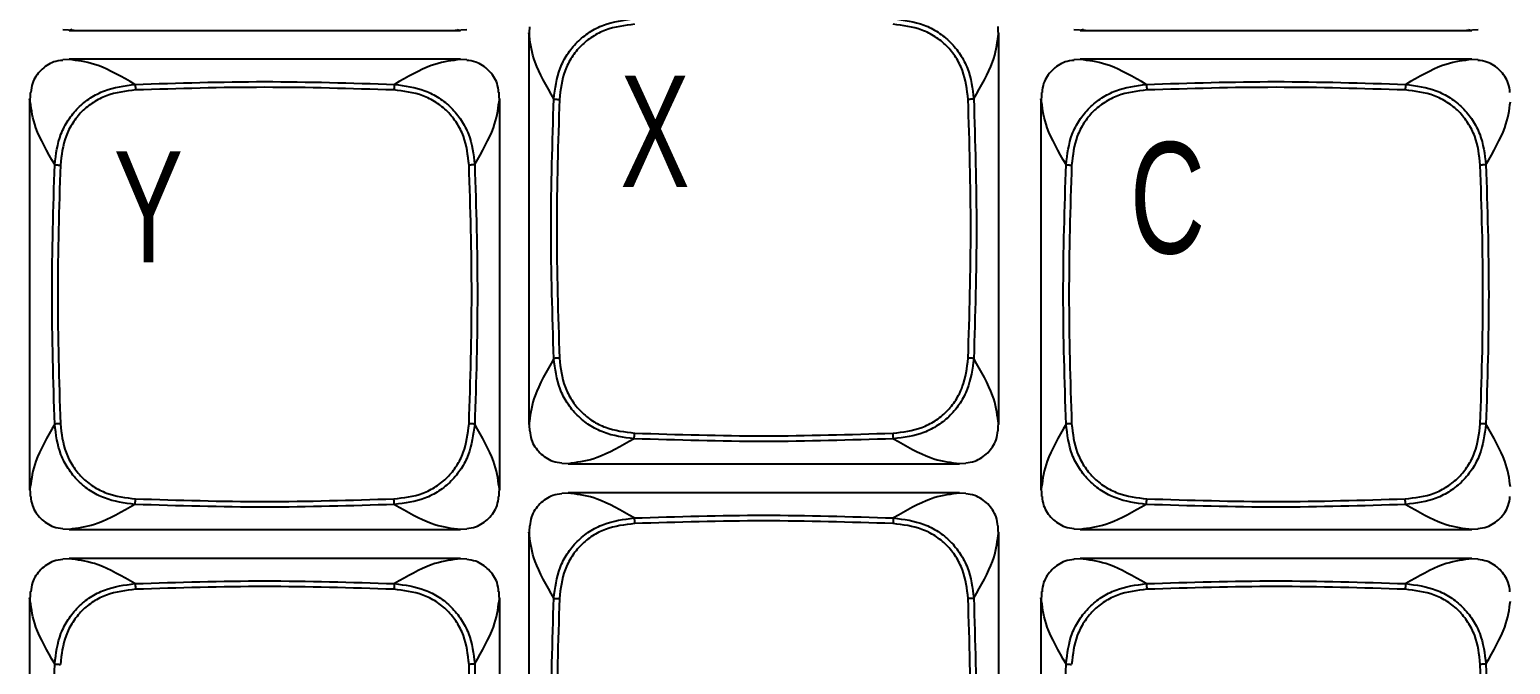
# Model space of a CAD drawing. Header units: millimetres. Extents: x 92.5 to 183.4, y 70.4 to 156.5.
# Drawn here: x 115.81 to 143.99, y 101.95 to 114.03 of the extents above; entities that cross this region are included whole.
import ezdxf

# ---------------------------------------------------------------- set-up
doc = ezdxf.new("R2010")
doc.units = ezdxf.units.MM
doc.styles.add('SLDTEXTSTYLE0', font='TXT', dxfattribs={"width": 0.7})

msp = doc.modelspace()

# ---------------------------------------------------------------- linework, layer by layer
at = {"color": 7, "linetype": 'Continuous', "lineweight": 25}
for p, q in [((116.435, 114.031), (116.653, 114.023)), ((116.617, 114.031), (116.556, 114.017)), ((116.556, 114.017), (124.006, 114.017)), ((123.908, 114.023), (124.126, 114.031)), ((123.944, 114.031), (124.006, 114.017)), ((125.319, 113.906), (125.306, 113.967)), ((125.306, 113.967), (125.306, 106.517)), ((125.319, 114.087), (125.311, 113.87)), ((134.251, 113.87), (134.242, 114.088)), ((134.242, 113.906), (134.256, 113.967)), ((134.256, 106.517), (134.256, 113.967)), ((135.685, 114.031), (135.903, 114.023)), ((135.867, 114.031), (135.806, 114.017)), ((135.806, 114.017), (143.256, 114.017)), ((143.158, 114.023), (143.376, 114.031)), ((143.194, 114.031), (143.256, 114.017)), ((116.653, 113.462), (116.435, 113.454)), ((116.617, 113.454), (116.556, 113.467)), ((124.006, 113.467), (116.556, 113.467)), ((124.126, 113.454), (123.908, 113.462)), ((124.006, 113.467), (123.944, 113.454)), ((135.903, 113.462), (135.685, 113.454)), ((135.867, 113.454), (135.806, 113.467)), ((143.256, 113.467), (135.806, 113.467)), ((143.376, 113.454), (143.158, 113.462)), ((143.256, 113.467), (143.194, 113.454)), ((115.819, 112.837), (115.811, 112.62)), ((124.751, 112.62), (124.742, 112.838)), ((135.069, 112.837), (135.061, 112.62)), ((115.819, 112.656), (115.806, 112.717)), ((115.806, 112.717), (115.806, 105.267)), ((124.742, 112.656), (124.756, 112.717)), ((124.756, 105.267), (124.756, 112.717)), ((135.069, 112.656), (135.056, 112.717)), ((135.056, 112.717), (135.056, 105.267)), ((125.319, 106.578), (125.306, 106.517)), ((125.311, 106.615), (125.319, 106.397)), ((134.242, 106.397), (134.251, 106.615)), ((134.256, 106.517), (134.242, 106.578)), ((125.935, 105.781), (126.153, 105.773)), ((126.117, 105.781), (126.056, 105.767)), ((126.056, 105.767), (133.506, 105.767)), ((133.408, 105.773), (133.626, 105.781)), ((133.444, 105.781), (133.506, 105.767)), ((115.819, 105.328), (115.806, 105.267)), ((115.811, 105.365), (115.819, 105.147)), ((124.742, 105.147), (124.751, 105.365)), ((124.756, 105.267), (124.742, 105.328)), ((126.153, 105.212), (125.935, 105.204)), ((126.117, 105.204), (126.056, 105.217)), ((133.506, 105.217), (126.056, 105.217)), ((133.626, 105.204), (133.408, 105.212)), ((133.506, 105.217), (133.444, 105.204)), ((135.069, 105.328), (135.056, 105.267)), ((135.061, 105.365), (135.069, 105.147)), ((125.319, 104.587), (125.311, 104.37)), ((134.251, 104.37), (134.242, 104.588)), ((116.435, 104.531), (116.653, 104.523)), ((116.617, 104.531), (116.556, 104.517)), ((116.556, 104.517), (124.006, 104.517)), ((123.908, 104.523), (124.126, 104.531)), ((123.944, 104.531), (124.006, 104.517)), ((125.319, 104.406), (125.306, 104.467)), ((125.306, 104.467), (125.306, 97.017)), ((134.242, 104.406), (134.256, 104.467)), ((134.256, 97.017), (134.256, 104.467)), ((135.685, 104.531), (135.903, 104.523)), ((135.867, 104.531), (135.806, 104.517)), ((135.806, 104.517), (143.256, 104.517)), ((143.158, 104.523), (143.376, 104.531)), ((143.194, 104.531), (143.256, 104.517)), ((116.653, 103.962), (116.435, 103.954)), ((116.617, 103.954), (116.556, 103.967)), ((124.006, 103.967), (116.556, 103.967)), ((124.126, 103.954), (123.908, 103.962)), ((124.006, 103.967), (123.944, 103.954)), ((135.903, 103.962), (135.685, 103.954)), ((135.867, 103.954), (135.806, 103.967)), ((143.256, 103.967), (135.806, 103.967)), ((143.376, 103.954), (143.158, 103.962)), ((143.256, 103.967), (143.194, 103.954)), ((115.819, 103.156), (115.806, 103.217)), ((115.806, 103.217), (115.806, 95.767)), ((115.819, 103.337), (115.811, 103.12)), ((124.751, 103.12), (124.742, 103.338)), ((124.742, 103.156), (124.756, 103.217)), ((124.756, 95.767), (124.756, 103.217)), ((135.069, 103.156), (135.056, 103.217)), ((135.056, 103.217), (135.056, 95.767)), ((135.069, 103.337), (135.061, 103.12))]:
    msp.add_line(p, q, dxfattribs=at)
for points, knots in [([(125.784, 112.712), (125.808, 112.91), (125.845, 113.207), (126.033, 113.563), (126.222, 113.799), (126.458, 113.989), (126.816, 114.173), (127.113, 114.213), (127.311, 114.239)], [0, 0, 0, 0, 0.247985, 0.373719, 0.500025, 0.6255, 0.750683, 1, 1, 1, 1]), ([(132.251, 114.239), (132.448, 114.213), (132.746, 114.173), (133.103, 113.989), (133.339, 113.799), (133.528, 113.563), (133.716, 113.207), (133.753, 112.91), (133.778, 112.712)], [0, 0, 0, 0, 0.2493205, 0.3745056, 0.4999814, 0.6262863, 0.7520184, 1, 1, 1, 1]), ([(127.32, 114.132), (127.133, 114.109), (126.852, 114.075), (126.514, 113.905), (126.294, 113.728), (126.118, 113.507), (125.944, 113.171), (125.912, 112.89), (125.891, 112.703)], [0, 0, 0, 0, 0.250752, 0.375448, 0.499972, 0.625282, 0.75049, 1, 1, 1, 1]), ([(133.67, 112.703), (133.649, 112.89), (133.617, 113.171), (133.443, 113.507), (133.267, 113.728), (133.047, 113.905), (132.709, 114.075), (132.428, 114.109), (132.241, 114.132)], [0, 0, 0, 0, 0.249507, 0.374713, 0.500022, 0.624547, 0.749245, 1, 1, 1, 1]), ([(116.437, 113.446), (116.378, 113.439), (116.27, 113.428), (116.131, 113.351), (116.014, 113.259), (115.922, 113.143), (115.845, 113.003), (115.834, 112.895), (115.827, 112.836)], [0, 0, 0, 0, 0.185027, 0.343179, 0.499222, 0.655652, 0.813588, 1, 1, 1, 1]), ([(124.734, 112.836), (124.728, 112.894), (124.716, 113.003), (124.639, 113.142), (124.547, 113.259), (124.431, 113.351), (124.291, 113.427), (124.183, 113.439), (124.125, 113.446)], [0, 0, 0, 0, 0.1855894, 0.3437407, 0.4997849, 0.6562136, 0.8141509, 1, 1, 1, 1]), ([(135.687, 113.446), (135.628, 113.439), (135.52, 113.428), (135.381, 113.351), (135.264, 113.259), (135.172, 113.143), (135.095, 113.003), (135.084, 112.895), (135.077, 112.836)], [0, 0, 0, 0, 0.185027, 0.343179, 0.499222, 0.655652, 0.813588, 1, 1, 1, 1]), ([(143.984, 112.836), (143.978, 112.894), (143.966, 113.003), (143.889, 113.142), (143.797, 113.259), (143.681, 113.351), (143.541, 113.427), (143.433, 113.439), (143.375, 113.446)], [0, 0, 0, 0, 0.1855894, 0.3437407, 0.4997849, 0.6562136, 0.8141509, 1, 1, 1, 1]), ([(116.284, 111.462), (116.308, 111.66), (116.345, 111.957), (116.533, 112.313), (116.722, 112.549), (116.958, 112.739), (117.316, 112.923), (117.613, 112.963), (117.811, 112.989)], [0, 0, 0, 0, 0.247985, 0.373719, 0.500025, 0.6255, 0.750683, 1, 1, 1, 1]), ([(117.82, 112.882), (117.633, 112.859), (117.352, 112.825), (117.014, 112.655), (116.794, 112.478), (116.618, 112.257), (116.444, 111.921), (116.412, 111.64), (116.391, 111.453)], [0, 0, 0, 0, 0.250752, 0.375448, 0.499972, 0.625282, 0.75049, 1, 1, 1, 1]), ([(117.811, 112.989), (117.812, 112.984), (117.814, 112.973), (117.817, 112.947), (117.819, 112.915), (117.82, 112.893), (117.82, 112.882)], [0, 0, 0, 0, 0.250232, 0.500065, 0.75003, 1, 1, 1, 1]), ([(122.751, 112.989), (122.75, 112.984), (122.747, 112.973), (122.744, 112.947), (122.742, 112.915), (122.741, 112.893), (122.741, 112.882)], [0, 0, 0, 0, 0.2502314, 0.500065, 0.7500305, 1, 1, 1, 1]), ([(124.17, 111.453), (124.149, 111.64), (124.117, 111.921), (123.943, 112.257), (123.767, 112.478), (123.547, 112.655), (123.209, 112.825), (122.928, 112.859), (122.741, 112.882)], [0, 0, 0, 0, 0.2495072, 0.3747127, 0.5000218, 0.6245471, 0.7492448, 1, 1, 1, 1]), ([(122.751, 112.989), (122.948, 112.963), (123.246, 112.923), (123.603, 112.739), (123.839, 112.549), (124.028, 112.313), (124.216, 111.957), (124.253, 111.66), (124.278, 111.462)], [0, 0, 0, 0, 0.2493205, 0.3745056, 0.4999814, 0.6262863, 0.7520184, 1, 1, 1, 1]), ([(135.534, 111.462), (135.558, 111.66), (135.595, 111.957), (135.783, 112.313), (135.972, 112.549), (136.208, 112.739), (136.566, 112.923), (136.863, 112.963), (137.061, 112.989)], [0, 0, 0, 0, 0.247985, 0.373719, 0.500025, 0.6255, 0.750683, 1, 1, 1, 1]), ([(137.07, 112.882), (136.883, 112.859), (136.602, 112.825), (136.264, 112.655), (136.044, 112.478), (135.868, 112.257), (135.694, 111.921), (135.662, 111.64), (135.641, 111.453)], [0, 0, 0, 0, 0.250752, 0.375448, 0.499972, 0.625282, 0.75049, 1, 1, 1, 1]), ([(137.061, 112.989), (137.062, 112.984), (137.064, 112.973), (137.067, 112.947), (137.069, 112.915), (137.07, 112.893), (137.07, 112.882)], [0, 0, 0, 0, 0.250232, 0.500065, 0.75003, 1, 1, 1, 1]), ([(142.001, 112.989), (142, 112.984), (141.997, 112.973), (141.994, 112.947), (141.992, 112.915), (141.991, 112.893), (141.991, 112.882)], [0, 0, 0, 0, 0.2502314, 0.500065, 0.7500305, 1, 1, 1, 1]), ([(143.42, 111.453), (143.399, 111.64), (143.367, 111.921), (143.193, 112.257), (143.017, 112.478), (142.797, 112.655), (142.459, 112.825), (142.178, 112.859), (141.991, 112.882)], [0, 0, 0, 0, 0.2495072, 0.3747127, 0.5000218, 0.6245471, 0.7492448, 1, 1, 1, 1]), ([(142.001, 112.989), (142.198, 112.963), (142.496, 112.923), (142.853, 112.739), (143.089, 112.549), (143.278, 112.313), (143.466, 111.957), (143.503, 111.66), (143.528, 111.462)], [0, 0, 0, 0, 0.2493205, 0.3745056, 0.4999814, 0.6262863, 0.7520184, 1, 1, 1, 1]), ([(125.784, 112.712), (125.789, 112.711), (125.8, 112.709), (125.826, 112.706), (125.858, 112.704), (125.88, 112.703), (125.891, 112.703)], [0, 0, 0, 0, 0.250231, 0.500065, 0.75003, 1, 1, 1, 1]), ([(133.778, 112.712), (133.772, 112.711), (133.761, 112.709), (133.735, 112.706), (133.703, 112.704), (133.681, 112.703), (133.67, 112.703)], [0, 0, 0, 0, 0.250232, 0.500065, 0.75003, 1, 1, 1, 1]), ([(116.284, 111.462), (116.289, 111.461), (116.3, 111.459), (116.326, 111.456), (116.358, 111.454), (116.38, 111.453), (116.391, 111.453)], [0, 0, 0, 0, 0.250231, 0.500065, 0.75003, 1, 1, 1, 1]), ([(124.278, 111.462), (124.272, 111.461), (124.261, 111.459), (124.235, 111.456), (124.203, 111.454), (124.181, 111.453), (124.17, 111.453)], [0, 0, 0, 0, 0.250232, 0.500065, 0.75003, 1, 1, 1, 1]), ([(135.534, 111.462), (135.539, 111.461), (135.55, 111.459), (135.576, 111.456), (135.608, 111.454), (135.63, 111.453), (135.641, 111.453)], [0, 0, 0, 0, 0.250231, 0.500065, 0.75003, 1, 1, 1, 1]), ([(143.528, 111.462), (143.522, 111.461), (143.511, 111.459), (143.485, 111.456), (143.453, 111.454), (143.431, 111.453), (143.42, 111.453)], [0, 0, 0, 0, 0.250232, 0.500065, 0.75003, 1, 1, 1, 1]), ([(125.891, 107.782), (125.88, 107.782), (125.858, 107.781), (125.826, 107.779), (125.8, 107.776), (125.789, 107.774), (125.784, 107.772)], [0, 0, 0, 0, 0.24997, 0.499935, 0.749769, 1, 1, 1, 1]), ([(127.311, 106.245), (127.113, 106.272), (126.816, 106.312), (126.458, 106.496), (126.222, 106.686), (126.033, 106.922), (125.845, 107.278), (125.808, 107.575), (125.784, 107.772)], [0, 0, 0, 0, 0.249321, 0.374506, 0.499981, 0.626286, 0.752018, 1, 1, 1, 1]), ([(125.891, 107.782), (125.912, 107.595), (125.944, 107.314), (126.118, 106.978), (126.294, 106.757), (126.514, 106.58), (126.852, 106.41), (127.133, 106.376), (127.32, 106.353)], [0, 0, 0, 0, 0.2495072, 0.3747127, 0.5000218, 0.6245471, 0.7492448, 1, 1, 1, 1]), ([(132.241, 106.353), (132.428, 106.374), (132.709, 106.406), (133.045, 106.58), (133.266, 106.756), (133.443, 106.976), (133.613, 107.314), (133.648, 107.595), (133.67, 107.782)], [0, 0, 0, 0, 0.249507, 0.374713, 0.500022, 0.624547, 0.749245, 1, 1, 1, 1]), ([(133.778, 107.772), (133.751, 107.575), (133.711, 107.277), (133.527, 106.92), (133.337, 106.684), (133.101, 106.495), (132.745, 106.307), (132.448, 106.27), (132.251, 106.245)], [0, 0, 0, 0, 0.249321, 0.374506, 0.499981, 0.626286, 0.752018, 1, 1, 1, 1]), ([(133.778, 107.772), (133.772, 107.774), (133.761, 107.776), (133.735, 107.779), (133.703, 107.781), (133.681, 107.782), (133.67, 107.782)], [0, 0, 0, 0, 0.250231, 0.500065, 0.75003, 1, 1, 1, 1]), ([(116.391, 106.532), (116.38, 106.532), (116.358, 106.531), (116.326, 106.529), (116.3, 106.526), (116.289, 106.524), (116.284, 106.522)], [0, 0, 0, 0, 0.24997, 0.499935, 0.749769, 1, 1, 1, 1]), ([(117.811, 104.995), (117.613, 105.022), (117.316, 105.062), (116.958, 105.246), (116.722, 105.436), (116.533, 105.672), (116.345, 106.028), (116.308, 106.325), (116.284, 106.522)], [0, 0, 0, 0, 0.249321, 0.374506, 0.499981, 0.626286, 0.752018, 1, 1, 1, 1]), ([(116.391, 106.532), (116.412, 106.345), (116.444, 106.064), (116.618, 105.728), (116.794, 105.507), (117.014, 105.33), (117.352, 105.16), (117.633, 105.126), (117.82, 105.103)], [0, 0, 0, 0, 0.2495072, 0.3747127, 0.5000218, 0.6245471, 0.7492448, 1, 1, 1, 1]), ([(122.741, 105.103), (122.928, 105.124), (123.209, 105.156), (123.545, 105.33), (123.766, 105.506), (123.943, 105.726), (124.113, 106.064), (124.148, 106.345), (124.17, 106.532)], [0, 0, 0, 0, 0.249507, 0.374713, 0.500022, 0.624547, 0.749245, 1, 1, 1, 1]), ([(124.278, 106.522), (124.251, 106.325), (124.211, 106.027), (124.027, 105.67), (123.837, 105.434), (123.601, 105.245), (123.245, 105.057), (122.948, 105.02), (122.751, 104.995)], [0, 0, 0, 0, 0.249321, 0.374506, 0.499981, 0.626286, 0.752018, 1, 1, 1, 1]), ([(124.278, 106.522), (124.272, 106.524), (124.261, 106.526), (124.235, 106.529), (124.203, 106.531), (124.181, 106.532), (124.17, 106.532)], [0, 0, 0, 0, 0.250231, 0.500065, 0.75003, 1, 1, 1, 1]), ([(125.327, 106.399), (125.333, 106.34), (125.345, 106.232), (125.422, 106.092), (125.514, 105.976), (125.63, 105.884), (125.77, 105.807), (125.878, 105.796), (125.937, 105.789)], [0, 0, 0, 0, 0.185589, 0.343741, 0.499785, 0.656214, 0.814151, 1, 1, 1, 1]), ([(127.311, 106.245), (127.312, 106.251), (127.314, 106.262), (127.317, 106.288), (127.319, 106.32), (127.32, 106.342), (127.32, 106.353)], [0, 0, 0, 0, 0.250231, 0.500065, 0.75003, 1, 1, 1, 1]), ([(132.251, 106.245), (132.25, 106.251), (132.247, 106.262), (132.244, 106.288), (132.242, 106.32), (132.241, 106.342), (132.241, 106.353)], [0, 0, 0, 0, 0.250232, 0.500065, 0.75003, 1, 1, 1, 1]), ([(133.625, 105.789), (133.683, 105.795), (133.791, 105.807), (133.931, 105.884), (134.047, 105.976), (134.139, 106.092), (134.216, 106.232), (134.228, 106.34), (134.234, 106.399)], [0, 0, 0, 0, 0.1850267, 0.3431791, 0.4992222, 0.6556521, 0.8135882, 1, 1, 1, 1]), ([(135.641, 106.532), (135.63, 106.532), (135.608, 106.531), (135.576, 106.529), (135.55, 106.526), (135.539, 106.524), (135.534, 106.522)], [0, 0, 0, 0, 0.24997, 0.499935, 0.749769, 1, 1, 1, 1]), ([(137.061, 104.995), (136.863, 105.022), (136.566, 105.062), (136.208, 105.246), (135.972, 105.436), (135.783, 105.672), (135.595, 106.028), (135.558, 106.325), (135.534, 106.522)], [0, 0, 0, 0, 0.249321, 0.374506, 0.499981, 0.626286, 0.752018, 1, 1, 1, 1]), ([(135.641, 106.532), (135.662, 106.345), (135.694, 106.064), (135.868, 105.728), (136.044, 105.507), (136.264, 105.33), (136.602, 105.16), (136.883, 105.126), (137.07, 105.103)], [0, 0, 0, 0, 0.2495072, 0.3747127, 0.5000218, 0.6245471, 0.7492448, 1, 1, 1, 1]), ([(141.991, 105.103), (142.178, 105.124), (142.459, 105.156), (142.795, 105.33), (143.016, 105.506), (143.193, 105.726), (143.363, 106.064), (143.398, 106.345), (143.42, 106.532)], [0, 0, 0, 0, 0.249507, 0.374713, 0.500022, 0.624547, 0.749245, 1, 1, 1, 1]), ([(143.528, 106.522), (143.501, 106.325), (143.461, 106.027), (143.277, 105.67), (143.087, 105.434), (142.851, 105.245), (142.495, 105.057), (142.198, 105.02), (142.001, 104.995)], [0, 0, 0, 0, 0.249321, 0.374506, 0.499981, 0.626286, 0.752018, 1, 1, 1, 1]), ([(143.528, 106.522), (143.522, 106.524), (143.511, 106.526), (143.485, 106.529), (143.453, 106.531), (143.431, 106.532), (143.42, 106.532)], [0, 0, 0, 0, 0.250231, 0.500065, 0.75003, 1, 1, 1, 1]), ([(115.827, 105.149), (115.833, 105.09), (115.845, 104.982), (115.922, 104.842), (116.014, 104.726), (116.13, 104.634), (116.27, 104.557), (116.378, 104.546), (116.437, 104.539)], [0, 0, 0, 0, 0.185589, 0.343741, 0.499785, 0.656214, 0.814151, 1, 1, 1, 1]), ([(124.125, 104.539), (124.183, 104.545), (124.291, 104.557), (124.431, 104.634), (124.547, 104.726), (124.639, 104.842), (124.716, 104.982), (124.728, 105.09), (124.734, 105.149)], [0, 0, 0, 0, 0.1850267, 0.3431791, 0.4992222, 0.6556521, 0.8135882, 1, 1, 1, 1]), ([(125.937, 105.196), (125.878, 105.189), (125.77, 105.178), (125.631, 105.101), (125.514, 105.009), (125.422, 104.893), (125.345, 104.753), (125.334, 104.645), (125.327, 104.586)], [0, 0, 0, 0, 0.185027, 0.343179, 0.499222, 0.655652, 0.813588, 1, 1, 1, 1]), ([(134.234, 104.586), (134.228, 104.644), (134.216, 104.753), (134.139, 104.892), (134.047, 105.009), (133.931, 105.101), (133.791, 105.177), (133.683, 105.189), (133.625, 105.196)], [0, 0, 0, 0, 0.185589, 0.343741, 0.499785, 0.656214, 0.814151, 1, 1, 1, 1]), ([(135.077, 105.149), (135.083, 105.09), (135.095, 104.982), (135.172, 104.842), (135.264, 104.726), (135.38, 104.634), (135.52, 104.557), (135.628, 104.546), (135.687, 104.539)], [0, 0, 0, 0, 0.185589, 0.343741, 0.499785, 0.656214, 0.814151, 1, 1, 1, 1]), ([(143.375, 104.539), (143.433, 104.545), (143.541, 104.557), (143.681, 104.634), (143.797, 104.726), (143.889, 104.842), (143.966, 104.982), (143.978, 105.09), (143.984, 105.149)], [0, 0, 0, 0, 0.1850267, 0.3431791, 0.4992222, 0.6556521, 0.8135882, 1, 1, 1, 1]), ([(117.811, 104.995), (117.812, 105.001), (117.814, 105.012), (117.817, 105.038), (117.819, 105.07), (117.82, 105.092), (117.82, 105.103)], [0, 0, 0, 0, 0.250231, 0.500065, 0.75003, 1, 1, 1, 1]), ([(122.751, 104.995), (122.75, 105.001), (122.747, 105.012), (122.744, 105.038), (122.742, 105.07), (122.741, 105.092), (122.741, 105.103)], [0, 0, 0, 0, 0.250232, 0.500065, 0.75003, 1, 1, 1, 1]), ([(137.061, 104.995), (137.062, 105.001), (137.064, 105.012), (137.067, 105.038), (137.069, 105.07), (137.07, 105.092), (137.07, 105.103)], [0, 0, 0, 0, 0.250231, 0.500065, 0.75003, 1, 1, 1, 1]), ([(142.001, 104.995), (142, 105.001), (141.997, 105.012), (141.994, 105.038), (141.992, 105.07), (141.991, 105.092), (141.991, 105.103)], [0, 0, 0, 0, 0.250232, 0.500065, 0.75003, 1, 1, 1, 1]), ([(125.784, 103.212), (125.808, 103.41), (125.845, 103.707), (126.033, 104.063), (126.222, 104.299), (126.458, 104.489), (126.816, 104.673), (127.113, 104.713), (127.311, 104.739)], [0, 0, 0, 0, 0.247985, 0.373719, 0.500025, 0.6255, 0.750683, 1, 1, 1, 1]), ([(127.32, 104.632), (127.133, 104.609), (126.852, 104.575), (126.514, 104.405), (126.294, 104.228), (126.118, 104.007), (125.944, 103.671), (125.912, 103.39), (125.891, 103.203)], [0, 0, 0, 0, 0.250752, 0.375448, 0.499972, 0.625282, 0.75049, 1, 1, 1, 1]), ([(127.311, 104.739), (127.312, 104.734), (127.314, 104.723), (127.317, 104.697), (127.319, 104.665), (127.32, 104.643), (127.32, 104.632)], [0, 0, 0, 0, 0.250232, 0.500065, 0.75003, 1, 1, 1, 1]), ([(132.251, 104.739), (132.25, 104.734), (132.247, 104.723), (132.244, 104.697), (132.242, 104.665), (132.241, 104.643), (132.241, 104.632)], [0, 0, 0, 0, 0.2502314, 0.500065, 0.7500305, 1, 1, 1, 1]), ([(133.67, 103.203), (133.649, 103.39), (133.617, 103.671), (133.443, 104.007), (133.267, 104.228), (133.047, 104.405), (132.709, 104.575), (132.428, 104.609), (132.241, 104.632)], [0, 0, 0, 0, 0.249507, 0.374713, 0.500022, 0.624547, 0.749245, 1, 1, 1, 1]), ([(132.251, 104.739), (132.448, 104.713), (132.746, 104.673), (133.103, 104.489), (133.339, 104.299), (133.528, 104.063), (133.716, 103.707), (133.753, 103.41), (133.778, 103.212)], [0, 0, 0, 0, 0.2493205, 0.3745056, 0.4999814, 0.6262863, 0.7520184, 1, 1, 1, 1]), ([(116.437, 103.946), (116.378, 103.939), (116.27, 103.928), (116.131, 103.851), (116.014, 103.759), (115.922, 103.643), (115.845, 103.503), (115.834, 103.395), (115.827, 103.336)], [0, 0, 0, 0, 0.185027, 0.343179, 0.499222, 0.655652, 0.813588, 1, 1, 1, 1]), ([(124.734, 103.336), (124.728, 103.394), (124.716, 103.503), (124.639, 103.642), (124.547, 103.759), (124.431, 103.851), (124.291, 103.927), (124.183, 103.939), (124.125, 103.946)], [0, 0, 0, 0, 0.1855894, 0.3437407, 0.4997849, 0.6562136, 0.8141509, 1, 1, 1, 1]), ([(135.687, 103.946), (135.628, 103.939), (135.52, 103.928), (135.381, 103.851), (135.264, 103.759), (135.172, 103.643), (135.095, 103.503), (135.084, 103.395), (135.077, 103.336)], [0, 0, 0, 0, 0.185027, 0.343179, 0.499222, 0.655652, 0.813588, 1, 1, 1, 1]), ([(143.984, 103.336), (143.978, 103.394), (143.966, 103.503), (143.889, 103.642), (143.797, 103.759), (143.681, 103.851), (143.541, 103.927), (143.433, 103.939), (143.375, 103.946)], [0, 0, 0, 0, 0.1855894, 0.3437407, 0.4997849, 0.6562136, 0.8141509, 1, 1, 1, 1]), ([(116.284, 101.962), (116.308, 102.16), (116.345, 102.457), (116.533, 102.813), (116.722, 103.049), (116.958, 103.239), (117.316, 103.423), (117.613, 103.463), (117.811, 103.489)], [0, 0, 0, 0, 0.247985, 0.373719, 0.500025, 0.6255, 0.750683, 1, 1, 1, 1]), ([(117.811, 103.489), (117.812, 103.484), (117.814, 103.473), (117.817, 103.447), (117.819, 103.415), (117.82, 103.393), (117.82, 103.382)], [0, 0, 0, 0, 0.250232, 0.500065, 0.75003, 1, 1, 1, 1]), ([(122.751, 103.489), (122.75, 103.484), (122.747, 103.473), (122.744, 103.447), (122.742, 103.415), (122.741, 103.393), (122.741, 103.382)], [0, 0, 0, 0, 0.2502314, 0.500065, 0.7500305, 1, 1, 1, 1]), ([(122.751, 103.489), (122.948, 103.463), (123.246, 103.423), (123.603, 103.239), (123.839, 103.049), (124.028, 102.813), (124.216, 102.457), (124.253, 102.16), (124.278, 101.962)], [0, 0, 0, 0, 0.2493205, 0.3745056, 0.4999814, 0.6262863, 0.7520184, 1, 1, 1, 1]), ([(135.534, 101.962), (135.558, 102.16), (135.595, 102.457), (135.783, 102.813), (135.972, 103.049), (136.208, 103.239), (136.566, 103.423), (136.863, 103.463), (137.061, 103.489)], [0, 0, 0, 0, 0.247985, 0.373719, 0.500025, 0.6255, 0.750683, 1, 1, 1, 1]), ([(137.061, 103.489), (137.062, 103.484), (137.064, 103.473), (137.067, 103.447), (137.069, 103.415), (137.07, 103.393), (137.07, 103.382)], [0, 0, 0, 0, 0.250232, 0.500065, 0.75003, 1, 1, 1, 1]), ([(142.001, 103.489), (142, 103.484), (141.997, 103.473), (141.994, 103.447), (141.992, 103.415), (141.991, 103.393), (141.991, 103.382)], [0, 0, 0, 0, 0.2502314, 0.500065, 0.7500305, 1, 1, 1, 1]), ([(142.001, 103.489), (142.198, 103.463), (142.496, 103.423), (142.853, 103.239), (143.089, 103.049), (143.278, 102.813), (143.466, 102.457), (143.503, 102.16), (143.528, 101.962)], [0, 0, 0, 0, 0.2493205, 0.3745056, 0.4999814, 0.6262863, 0.7520184, 1, 1, 1, 1]), ([(117.82, 103.382), (117.633, 103.359), (117.352, 103.325), (117.014, 103.155), (116.794, 102.978), (116.618, 102.757), (116.444, 102.421), (116.412, 102.14), (116.391, 101.953)], [0, 0, 0, 0, 0.250752, 0.375448, 0.499972, 0.625282, 0.75049, 1, 1, 1, 1]), ([(124.17, 101.953), (124.149, 102.14), (124.117, 102.421), (123.943, 102.757), (123.767, 102.978), (123.547, 103.155), (123.209, 103.325), (122.928, 103.359), (122.741, 103.382)], [0, 0, 0, 0, 0.249507, 0.374713, 0.500022, 0.624547, 0.749245, 1, 1, 1, 1]), ([(125.784, 103.212), (125.789, 103.211), (125.8, 103.209), (125.826, 103.206), (125.858, 103.204), (125.88, 103.203), (125.891, 103.203)], [0, 0, 0, 0, 0.250231, 0.500065, 0.75003, 1, 1, 1, 1]), ([(133.778, 103.212), (133.772, 103.211), (133.761, 103.209), (133.735, 103.206), (133.703, 103.204), (133.681, 103.203), (133.67, 103.203)], [0, 0, 0, 0, 0.250232, 0.500065, 0.75003, 1, 1, 1, 1]), ([(137.07, 103.382), (136.883, 103.359), (136.602, 103.325), (136.264, 103.155), (136.044, 102.978), (135.868, 102.757), (135.694, 102.421), (135.662, 102.14), (135.641, 101.953)], [0, 0, 0, 0, 0.250752, 0.375448, 0.499972, 0.625282, 0.75049, 1, 1, 1, 1]), ([(143.42, 101.953), (143.399, 102.14), (143.367, 102.421), (143.193, 102.757), (143.017, 102.978), (142.797, 103.155), (142.459, 103.325), (142.178, 103.359), (141.991, 103.382)], [0, 0, 0, 0, 0.249507, 0.374713, 0.500022, 0.624547, 0.749245, 1, 1, 1, 1]), ([(116.284, 101.962), (116.289, 101.961), (116.3, 101.959), (116.326, 101.956), (116.358, 101.954), (116.38, 101.953), (116.391, 101.953)], [0, 0, 0, 0, 0.250231, 0.500065, 0.75003, 1, 1, 1, 1]), ([(124.278, 101.962), (124.272, 101.961), (124.261, 101.959), (124.235, 101.956), (124.203, 101.954), (124.181, 101.953), (124.17, 101.953)], [0, 0, 0, 0, 0.250232, 0.500065, 0.75003, 1, 1, 1, 1]), ([(135.534, 101.962), (135.539, 101.961), (135.55, 101.959), (135.576, 101.956), (135.608, 101.954), (135.63, 101.953), (135.641, 101.953)], [0, 0, 0, 0, 0.250231, 0.500065, 0.75003, 1, 1, 1, 1]), ([(143.528, 101.962), (143.522, 101.961), (143.511, 101.959), (143.485, 101.956), (143.453, 101.954), (143.431, 101.953), (143.42, 101.953)], [0, 0, 0, 0, 0.250232, 0.500065, 0.75003, 1, 1, 1, 1])]:
    msp.add_open_spline(points, degree=3, knots=knots, dxfattribs=at)
at = {"color": 8, "linetype": 'Continuous', "lineweight": 25}
for points, knots in [([(125.784, 112.712), (125.644, 112.957), (125.386, 113.407), (125.34, 113.75), (125.319, 113.906)], [0, 0, 0, 0, 0.541827, 1, 1, 1, 1]), ([(133.778, 112.712), (133.917, 112.957), (134.175, 113.407), (134.221, 113.75), (134.242, 113.906)], [0, 0, 0, 0, 0.541827, 1, 1, 1, 1]), ([(117.811, 112.989), (117.566, 113.129), (117.116, 113.387), (116.774, 113.433), (116.617, 113.454)], [0, 0, 0, 0, 0.541932, 1, 1, 1, 1]), ([(123.944, 113.454), (123.788, 113.433), (123.445, 113.387), (122.995, 113.129), (122.751, 112.989)], [0, 0, 0, 0, 0.458068, 1, 1, 1, 1]), ([(137.061, 112.989), (136.816, 113.129), (136.366, 113.387), (136.024, 113.433), (135.867, 113.454)], [0, 0, 0, 0, 0.541932, 1, 1, 1, 1]), ([(143.194, 113.454), (143.038, 113.433), (142.695, 113.387), (142.245, 113.129), (142.001, 112.989)], [0, 0, 0, 0, 0.458068, 1, 1, 1, 1]), ([(116.284, 111.462), (116.144, 111.707), (115.886, 112.157), (115.84, 112.5), (115.819, 112.656)], [0, 0, 0, 0, 0.541827, 1, 1, 1, 1]), ([(124.278, 111.462), (124.417, 111.707), (124.675, 112.157), (124.721, 112.5), (124.742, 112.656)], [0, 0, 0, 0, 0.541827, 1, 1, 1, 1]), ([(135.534, 111.462), (135.394, 111.707), (135.136, 112.157), (135.09, 112.5), (135.069, 112.656)], [0, 0, 0, 0, 0.541827, 1, 1, 1, 1]), ([(143.528, 111.462), (143.667, 111.707), (143.925, 112.157), (143.971, 112.5), (143.992, 112.656)], [0, 0, 0, 0, 0.541827, 1, 1, 1, 1]), ([(125.784, 107.772), (125.644, 107.528), (125.386, 107.078), (125.34, 106.735), (125.319, 106.578)], [0, 0, 0, 0, 0.541827, 1, 1, 1, 1]), ([(134.242, 106.578), (134.221, 106.735), (134.175, 107.078), (133.917, 107.528), (133.778, 107.772)], [0, 0, 0, 0, 0.458173, 1, 1, 1, 1]), ([(116.284, 106.522), (116.144, 106.278), (115.886, 105.828), (115.84, 105.485), (115.819, 105.328)], [0, 0, 0, 0, 0.541827, 1, 1, 1, 1]), ([(124.742, 105.328), (124.721, 105.485), (124.675, 105.828), (124.417, 106.278), (124.278, 106.522)], [0, 0, 0, 0, 0.458173, 1, 1, 1, 1]), ([(135.534, 106.522), (135.394, 106.278), (135.136, 105.828), (135.09, 105.485), (135.069, 105.328)], [0, 0, 0, 0, 0.541827, 1, 1, 1, 1]), ([(143.992, 105.328), (143.971, 105.485), (143.925, 105.828), (143.667, 106.278), (143.528, 106.522)], [0, 0, 0, 0, 0.458173, 1, 1, 1, 1]), ([(127.311, 106.245), (127.066, 106.106), (126.616, 105.848), (126.274, 105.802), (126.117, 105.781)], [0, 0, 0, 0, 0.541932, 1, 1, 1, 1]), ([(132.251, 106.245), (132.495, 106.106), (132.945, 105.848), (133.288, 105.802), (133.444, 105.781)], [0, 0, 0, 0, 0.541932, 1, 1, 1, 1]), ([(127.311, 104.739), (127.066, 104.879), (126.616, 105.137), (126.274, 105.183), (126.117, 105.204)], [0, 0, 0, 0, 0.541932, 1, 1, 1, 1]), ([(133.444, 105.204), (133.288, 105.183), (132.945, 105.137), (132.495, 104.879), (132.251, 104.739)], [0, 0, 0, 0, 0.458068, 1, 1, 1, 1]), ([(117.811, 104.995), (117.566, 104.856), (117.116, 104.598), (116.774, 104.552), (116.617, 104.531)], [0, 0, 0, 0, 0.541932, 1, 1, 1, 1]), ([(122.751, 104.995), (122.995, 104.856), (123.445, 104.598), (123.788, 104.552), (123.944, 104.531)], [0, 0, 0, 0, 0.541932, 1, 1, 1, 1]), ([(137.061, 104.995), (136.816, 104.856), (136.366, 104.598), (136.024, 104.552), (135.867, 104.531)], [0, 0, 0, 0, 0.541932, 1, 1, 1, 1]), ([(142.001, 104.995), (142.245, 104.856), (142.695, 104.598), (143.038, 104.552), (143.194, 104.531)], [0, 0, 0, 0, 0.541932, 1, 1, 1, 1]), ([(125.784, 103.212), (125.644, 103.457), (125.386, 103.907), (125.34, 104.25), (125.319, 104.406)], [0, 0, 0, 0, 0.541827, 1, 1, 1, 1]), ([(133.778, 103.212), (133.917, 103.457), (134.175, 103.907), (134.221, 104.25), (134.242, 104.406)], [0, 0, 0, 0, 0.541827, 1, 1, 1, 1]), ([(117.811, 103.489), (117.566, 103.629), (117.116, 103.887), (116.774, 103.933), (116.617, 103.954)], [0, 0, 0, 0, 0.541932, 1, 1, 1, 1]), ([(123.944, 103.954), (123.788, 103.933), (123.445, 103.887), (122.995, 103.629), (122.751, 103.489)], [0, 0, 0, 0, 0.458068, 1, 1, 1, 1]), ([(137.061, 103.489), (136.816, 103.629), (136.366, 103.887), (136.024, 103.933), (135.867, 103.954)], [0, 0, 0, 0, 0.541932, 1, 1, 1, 1]), ([(143.194, 103.954), (143.038, 103.933), (142.695, 103.887), (142.245, 103.629), (142.001, 103.489)], [0, 0, 0, 0, 0.458068, 1, 1, 1, 1]), ([(116.284, 101.962), (116.144, 102.207), (115.886, 102.657), (115.84, 103), (115.819, 103.156)], [0, 0, 0, 0, 0.541827, 1, 1, 1, 1]), ([(124.278, 101.962), (124.417, 102.207), (124.675, 102.657), (124.721, 103), (124.742, 103.156)], [0, 0, 0, 0, 0.541827, 1, 1, 1, 1]), ([(135.534, 101.962), (135.394, 102.207), (135.136, 102.657), (135.09, 103), (135.069, 103.156)], [0, 0, 0, 0, 0.541827, 1, 1, 1, 1]), ([(143.528, 101.962), (143.667, 102.207), (143.925, 102.657), (143.971, 103), (143.992, 103.156)], [0, 0, 0, 0, 0.541827, 1, 1, 1, 1])]:
    msp.add_open_spline(points, degree=3, knots=knots, dxfattribs=at)
at = {"color": 7, "linetype": 'Continuous', "lineweight": 25}
for points in [[(117.811, 112.989), (118.634, 113.015), (120.281, 113.067), (121.927, 113.015), (122.751, 112.989)], [(137.061, 112.989), (137.884, 113.015), (139.531, 113.067), (141.177, 113.015), (142.001, 112.989)], [(122.741, 112.882), (121.921, 112.908), (120.281, 112.958), (118.64, 112.908), (117.82, 112.882)], [(141.991, 112.882), (141.171, 112.908), (139.531, 112.958), (137.89, 112.908), (137.07, 112.882)], [(125.784, 107.772), (125.758, 108.596), (125.706, 110.242), (125.758, 111.889), (125.784, 112.712)], [(125.891, 112.703), (125.865, 111.883), (125.815, 110.242), (125.865, 108.602), (125.891, 107.782)], [(133.67, 107.782), (133.696, 108.602), (133.746, 110.242), (133.696, 111.883), (133.67, 112.703)], [(133.778, 112.712), (133.803, 111.889), (133.855, 110.242), (133.803, 108.596), (133.778, 107.772)], [(116.284, 106.522), (116.258, 107.346), (116.206, 108.992), (116.258, 110.639), (116.284, 111.462)], [(116.391, 111.453), (116.365, 110.633), (116.315, 108.992), (116.365, 107.352), (116.391, 106.532)], [(124.17, 106.532), (124.196, 107.352), (124.246, 108.992), (124.196, 110.633), (124.17, 111.453)], [(124.278, 111.462), (124.303, 110.639), (124.355, 108.992), (124.303, 107.346), (124.278, 106.522)], [(135.534, 106.522), (135.508, 107.346), (135.456, 108.992), (135.508, 110.639), (135.534, 111.462)], [(135.641, 111.453), (135.615, 110.633), (135.565, 108.992), (135.615, 107.352), (135.641, 106.532)], [(143.42, 106.532), (143.446, 107.352), (143.496, 108.992), (143.446, 110.633), (143.42, 111.453)], [(143.528, 111.462), (143.553, 110.639), (143.605, 108.992), (143.553, 107.346), (143.528, 106.522)], [(127.32, 106.353), (128.14, 106.327), (129.781, 106.277), (131.421, 106.327), (132.241, 106.353)], [(132.251, 106.245), (131.427, 106.22), (129.781, 106.168), (128.134, 106.22), (127.311, 106.245)], [(122.751, 104.995), (121.927, 104.97), (120.281, 104.918), (118.634, 104.97), (117.811, 104.995)], [(117.82, 105.103), (118.64, 105.077), (120.281, 105.027), (121.921, 105.077), (122.741, 105.103)], [(142.001, 104.995), (141.177, 104.97), (139.531, 104.918), (137.884, 104.97), (137.061, 104.995)], [(137.07, 105.103), (137.89, 105.077), (139.531, 105.027), (141.171, 105.077), (141.991, 105.103)], [(127.311, 104.739), (128.134, 104.765), (129.781, 104.817), (131.427, 104.765), (132.251, 104.739)], [(132.241, 104.632), (131.421, 104.658), (129.781, 104.708), (128.14, 104.658), (127.32, 104.632)], [(117.811, 103.489), (118.634, 103.515), (120.281, 103.567), (121.927, 103.515), (122.751, 103.489)], [(137.061, 103.489), (137.884, 103.515), (139.531, 103.567), (141.177, 103.515), (142.001, 103.489)], [(122.741, 103.382), (121.921, 103.408), (120.281, 103.458), (118.64, 103.408), (117.82, 103.382)], [(125.784, 98.272), (125.758, 99.096), (125.706, 100.742), (125.758, 102.389), (125.784, 103.212)], [(125.891, 103.203), (125.865, 102.383), (125.815, 100.742), (125.865, 99.102), (125.891, 98.282)], [(133.67, 98.282), (133.696, 99.102), (133.746, 100.742), (133.696, 102.383), (133.67, 103.203)], [(133.778, 103.212), (133.803, 102.389), (133.855, 100.742), (133.803, 99.096), (133.778, 98.272)], [(141.991, 103.382), (141.171, 103.408), (139.531, 103.458), (137.89, 103.408), (137.07, 103.382)], [(116.284, 97.022), (116.258, 97.846), (116.206, 99.492), (116.258, 101.139), (116.284, 101.962)], [(124.17, 97.032), (124.196, 97.852), (124.246, 99.492), (124.196, 101.133), (124.17, 101.953)], [(124.278, 101.962), (124.303, 101.139), (124.355, 99.492), (124.303, 97.846), (124.278, 97.022)], [(135.534, 97.022), (135.508, 97.846), (135.456, 99.492), (135.508, 101.139), (135.534, 101.962)], [(143.42, 97.032), (143.446, 97.852), (143.496, 99.492), (143.446, 101.133), (143.42, 101.953)], [(143.528, 101.962), (143.553, 101.139), (143.605, 99.492), (143.553, 97.846), (143.528, 97.022)]]:
    msp.add_open_spline(points, degree=3, dxfattribs=at)

# ---------------------------------------------------------------- texts
at = {"color": 7, "linetype": 'Continuous', "lineweight": 0, "char_height": 2.117, "attachment_point": 1, "style": 'SLDTEXTSTYLE0'}
for s, insert in [('X', (127.049, 113.152)), ('C', (136.75, 111.889)), ('Y', (117.406, 111.717))]:
    msp.add_mtext(s, dxfattribs=dict(at, insert=insert))

doc.saveas('drawing.dxf')
